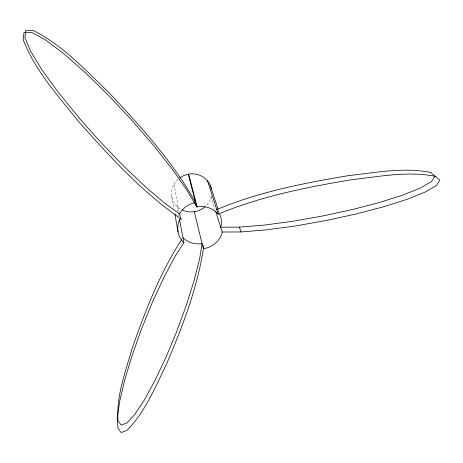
<?xml version="1.0" encoding="UTF-8"?>
<svg xmlns="http://www.w3.org/2000/svg" width="463" height="463" viewBox="0 0 463 463"><rect width="100%" height="100%" fill="white"/><g stroke="black" fill="none" stroke-linecap="round" stroke-linejoin="round"><path stroke-width="0.35" stroke-dasharray="2.31 1.74" d="M211.29 195.78L210.283 199.559A20.152 19.047 -13.3 0 1 206.052 205.867M178.145 179.256L175.402 182.04L172.873 186.508A20.152 19.047 -13.3 0 0 176.021 205.335L179.818 208.663L181.537 209.513M218.386 210.121L219.283 212.835M211.012 196.839L215.092 209.652M173.995 184.523L179.65 213.906M176.982 206.18L178.041 211.776M178.568 214.577L178.828 215.972M171.779 196.41L174.024 209.166M218.044 211.209A22.392 20.87 -14.6 0 1 219.126 212.974"/><path stroke-width="0.69" d="M203.87 245.413C197.973 286.892 182.584 326.311 166.275 364.659C155.053 387.502 145.11 412.047 126.949 430.422L121.184 432.587L117.926 428.252L117.399 417.632L119.662 401.305L124.64 380.204L132.065 355.59L141.499 329.037L152.356 302.316L163.89 277.343L175.286 255.958L183.857 242.676L179.488 219.474M215.741 211.672L222.223 232.021L221.395 235.054A22.751 21.159 -14.8 0 1 203.761 248.706L203.332 248.724L194.286 211.747M179.65 213.906C182.706 207.823 188.979 203.876 195.525 202.499C172.838 161.604 140.949 126.758 109.141 92.832C85.568 70.202 62.748 45.247 33.151 30.436L25.754 30.413L24.904 37.561L30.61 51.26L42.324 70.341L58.992 93.213L79.242 118.088L101.501 143.125L124.188 166.628L145.804 187.133L165.036 203.448L179.65 213.906L180.558 218.594L179.279 220.816A22.751 21.159 -14.8 0 0 182.775 241.744L183.857 242.676M181.762 239.44C159.781 273.211 145.156 311.165 131.932 349.044C125.386 372.391 116.068 396.183 118.007 420.821L121.219 425.115L126.897 422.985L134.692 414.564L144.143 400.339L154.671 381.124L165.632 358.049L176.322 332.527L186.01 306.211L194.009 280.885L199.698 258.377L202.088 243.642C195.23 244.614 187.822 242.699 182.914 237.658M179.627 177.983L183.585 175.616L188.672 174.105A20.152 19.047 -13.3 0 1 211.516 189.755M216.782 209.565C258.672 191.925 303.635 183.157 348.269 175.668C375.516 172.635 403.51 166.998 430.793 172.479L435.012 176.27L431.51 181.542L420.549 187.955L402.851 195.073L379.567 202.447L352.193 209.589L322.503 216.024L292.454 221.326L264.066 225.116L239.29 227.125L220.683 227.183L221.314 224.862A22.392 20.87 -14.6 0 0 219.734 214.195M181.71 219.416C142.43 192.405 109.934 156.916 78.484 121.422C58.054 95.743 35.066 70.66 23.15 39.604L24.012 32.341L31.542 32.364L45.114 39.644L63.581 53.511L85.418 72.743L108.892 95.748L132.273 120.739L153.965 145.926L172.595 169.637L187.11 190.426L196.682 207.019L197.151 206.874A22.751 21.159 -14.8 0 1 218.276 214.161C260.819 196.237 306.489 187.307 351.822 179.679C379.475 176.582 407.886 170.835 435.573 176.374L439.85 180.217L436.285 185.565L425.156 192.07L407.185 199.304L383.543 206.799L355.752 214.062L325.611 220.614L295.099 226.013L266.277 229.885L241.125 231.946L222.223 232.021M182.109 209.791L184.401 210.925L189.465 211.967L194.668 211.73A20.152 19.047 -13.3 0 0 205.115 206.758M239.29 227.125L241.125 231.946M210.104 184.992L218.166 209.438M207.436 180.761L218.276 214.161M188.672 174.105L197.151 206.874M188.256 174.233L196.682 207.019M174.898 214.126L178.018 231.847"/></g></svg>
